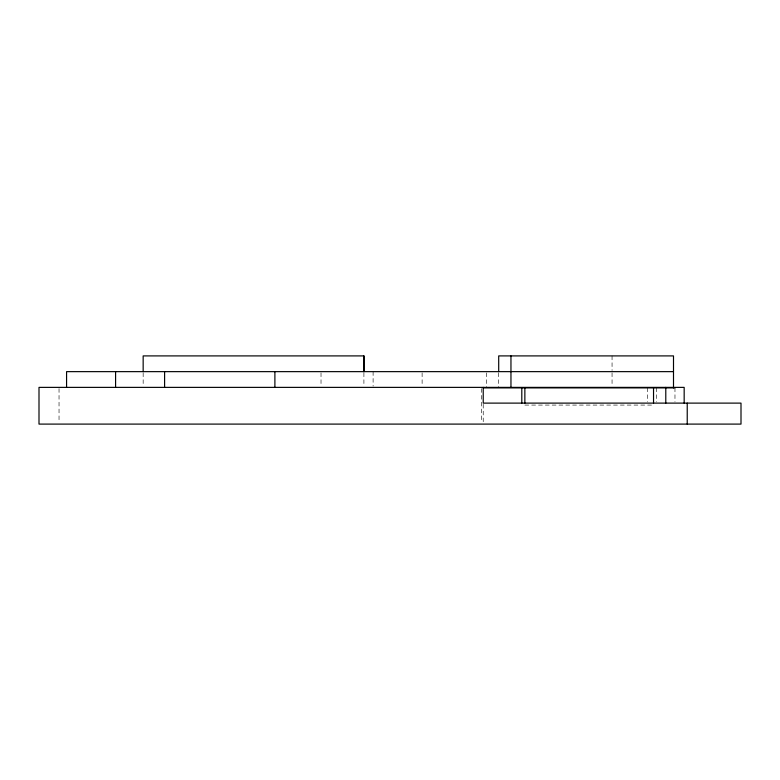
<?xml version="1.0" encoding="UTF-8"?>
<svg xmlns="http://www.w3.org/2000/svg" width="780" height="780" viewBox="0 0 780 780"><rect width="100%" height="100%" fill="white"/><g stroke="black" fill="none" stroke-linecap="round" stroke-linejoin="round"><path stroke-width="0.58" stroke-dasharray="3.9 2.92" d="M524.862 405.073L653.533 405.073M674.973 387.904L674.973 401.944M656.594 387.904L656.594 401.944M647.4 387.904L647.4 401.944M612.056 355.904L612.056 370.432M612.056 372.85L612.056 386.168M498.703 372.85L498.703 387.377M486.447 372.85L486.447 387.377M483.22 404.284L483.22 421.765M481.65 388.557L481.65 421.726M422.116 372.85L422.116 386.168M373.103 371.641L373.103 386.168M363.909 372.85L363.909 386.168M321.019 372.85L321.019 386.168M143.159 372.85L143.159 386.168M59.036 388.557L59.036 421.726"/><path stroke-width="1.17" d="M363.909 355.904L363.909 371.641L363.909 355.904L143.159 355.904L143.159 371.641M673.501 371.641L66.573 371.641L66.573 387.377M483.22 387.904L674.973 387.904M687.229 403.114L687.229 424.096M684.167 403.114L684.167 387.377L39 387.377L39 424.096L741 424.096L741 403.114L483.22 403.114L483.22 387.377M673.501 387.904L673.501 355.904L498.703 355.904L498.703 371.641M665.788 387.377L665.788 403.114M653.533 387.904L653.533 403.114M524.862 387.904L524.862 403.114M521.8 387.904L521.8 403.114M510.958 355.904L510.958 387.377M274.892 371.641L274.892 387.377M164.599 371.641L164.599 387.377M115.586 371.641L115.586 387.377"/></g></svg>
